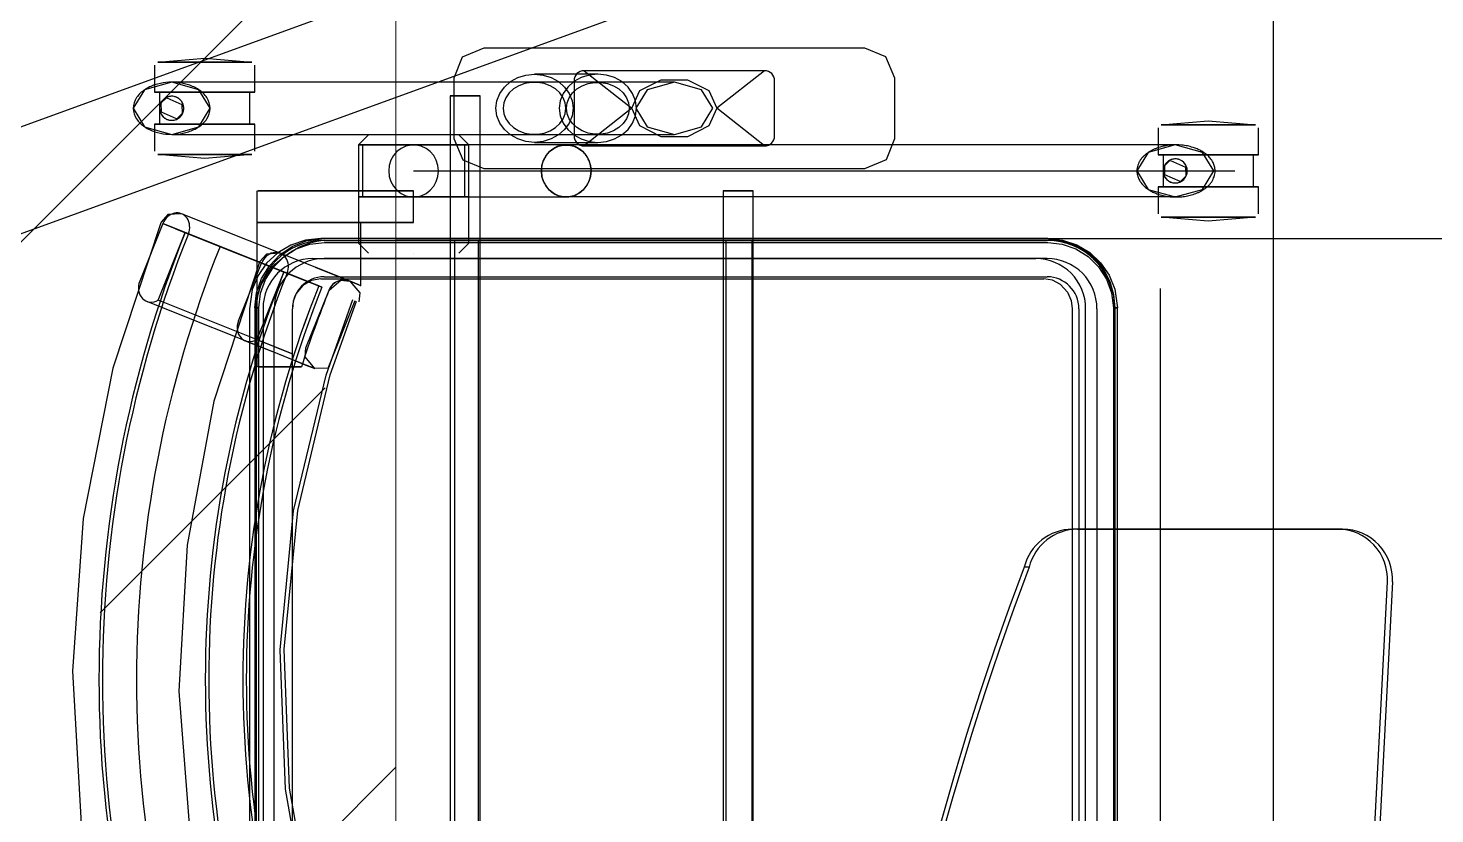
# Model space of a CAD drawing. Header units: millimetres. Extents: x -92759 to 184353, y -15225 to 86714.
# Drawn here: x 78536 to 79238, y 62238 to 62630 of the extents above; entities that cross this region are included whole.
import ezdxf

# ---------------------------------------------------------------- set-up
doc = ezdxf.new("R2010")
doc.units = ezdxf.units.MM
doc.linetypes.add('IDA - Grid Line', pattern=[2100, 1200, -300, 300, -300])
for name, color, linetype in [('0-1', 9, 'Continuous'), ('A-_DOOR----_E', 8, 'Continuous'), ('A-_FURT----_E', 9, 'Continuous'), ('A-PATT-CONC', 8, 'Continuous'), ('M-_SANIFIXR_E', 9, 'Continuous')]:
    doc.layers.add(name, color=color, linetype=linetype)
doc.layers.add('HFI 9MM FPB', color=94, linetype='Continuous', lineweight=5)
doc.layers.add('S-_ANOTGRID_E-1', color=9, linetype='IDA - Grid Line', true_color=0x808080)

# ---------------------------------------------------------------- blocks, each defined once
blk = doc.blocks.new('IDA - F - Multi - Fold - FL - IDA - F - Multi - Fold - 9300L x 3000H-9529820-BLK8_RHH_2ND STOREY PLAN')
at = {"layer": 'A-_DOOR----_E'}
for p, q in [((3566.78, 50), (3122.15, 1271.6)), ((3075.17, 1254.5), (3519.79, 32.9))]:
    blk.add_line(p, q, dxfattribs=at)
blk = doc.blocks.new('SIGMUND-LR R_ 2020 - SIGMUND-LR R_ 2020-8582791-2ND STOREY Copy 1')
for p, q in [((542.49, -44.99), (513.71, -33.47)), ((503.74, -36.86), (477.1, -103.39)), ((592, -40.89), (578.54, -40.89)), ((592, -90.89), (592, -40.89)), ((592, -40.89), (592, -90.89)), ((621.46, -40.89), (608, -40.89)), ((608, -90.89), (608, -40.89)), ((608, -40.89), (608, -90.89)), ((477.71, -109.17), (504.34, -42.63)), ((504.34, -42.63), (538.03, -56.12)), ((536.54, -59.85), (542.49, -44.99)), ((537.4, -57.71), (542.49, -44.99)), ((537.4, -57.71), (542.49, -44.99)), ((537.4, -57.71), (542.49, -44.99)), ((542.49, -44.99), (537.4, -57.71)), ((575, -65.89), (577, -42.43)), ((577, -89.35), (577, -42.43)), ((577, -42.43), (577, -89.35)), ((600, -43.39), (592, -43.39)), ((592, -88.39), (592, -43.39)), ((592, -43.39), (592, -88.39)), ((608, -43.39), (600, -43.39)), ((608, -88.39), (608, -43.39)), ((608, -43.39), (608, -88.39)), ((623, -42.43), (625, -65.89)), ((623, -42.43), (623, -89.35)), ((623, -89.35), (623, -42.43)), ((539.94, -51.35), (513.31, -117.89)), ((520.74, -120.86), (547.37, -54.33)), ((587, -49.39), (587, -300)), ((613, -300), (613, -49.39)), ((537.4, -57.71), (510.74, -124.31)), ((537.4, -57.71), (510.76, -124.24)), ((511.38, -122.7), (538.03, -56.12)), ((511.4, -122.65), (538.03, -56.12)), ((538.03, -56.12), (531.07, -73.51)), ((531.07, -73.51), (536.54, -59.85)), ((538.03, -56.12), (537.4, -57.71)), ((538.03, -56.12), (537.4, -57.71)), ((537.4, -57.71), (538.03, -56.12)), ((577, -89.35), (575, -65.89)), ((625, -65.89), (623, -89.35)), ((494.01, -82.68), (522.79, -94.2)), ((500.43, -90.78), (129.57, -90.78)), ((500, -88.2), (130, -88.2)), ((484.04, -86.06), (477.1, -103.39)), ((578.54, -90.89), (592, -90.89)), ((592, -88.39), (608, -88.39)), ((608, -90.89), (621.46, -90.89)), ((500.42, -91.56), (129.58, -91.56)), ((129.59, -92.83), (500.41, -92.83)), ((500, -91.56), (130, -91.56)), ((500, -94.93), (130, -94.93)), ((543, -91.81), (471.05, -91.81)), ((471.05, -96.57), (471.05, -92.37)), ((471.05, -92.37), (471.05, -99.81)), ((471.05, -104.27), (471.05, -96.57)), ((484.64, -91.84), (477.71, -109.17)), ((518.34, -105.32), (484.64, -91.84)), ((522.79, -94.2), (516.84, -109.05)), ((517.7, -106.91), (522.79, -94.2)), ((522.79, -94.2), (517.7, -106.91)), ((522.79, -94.2), (517.7, -106.91)), ((517.7, -106.91), (522.79, -94.2)), ((558.75, -91.81), (543, -91.81)), ((543, -99.81), (543, -92.37)), ((543, -92.37), (543, -96.57)), ((543, -96.57), (543, -92.37)), ((543, -92.37), (543, -99.81)), ((543, -96.57), (543, -104.27)), ((543, -104.27), (543, -96.57)), ((558.75, -99.81), (558.75, -92.37)), ((558.75, -92.37), (558.75, -96.57)), ((558.75, -96.57), (558.75, -104.27)), ((130, -100.56), (500, -100.56)), ((471.05, -99.81), (471.05, -114.07)), ((471.05, -114.07), (471.05, -104.27)), ((520.25, -100.56), (513.31, -117.89)), ((520.74, -120.86), (527.67, -103.53)), ((543, -129.66), (543, -99.81)), ((543, -99.81), (543, -119.9)), ((543, -104.27), (543, -134.49)), ((543, -134.49), (543, -104.27)), ((558.75, -119.9), (558.75, -99.81)), ((558.75, -104.27), (558.75, -134.49)), ((130, -109.56), (500, -109.56)), ((130, -109.57), (500, -109.57)), ((477.71, -109.17), (477.71, -109.17)), ((510.74, -124.31), (517.7, -106.91)), ((510.76, -124.24), (517.7, -106.91)), ((511.37, -122.72), (518.34, -105.32)), ((516.84, -109.05), (511.37, -122.72)), ((518.34, -105.32), (511.38, -122.7)), ((511.4, -122.65), (518.34, -105.32)), ((517.7, -106.91), (518.34, -105.32)), ((517.7, -106.91), (518.34, -105.32)), ((518.34, -105.32), (517.7, -106.91)), ((471.05, -114.07), (471.05, -114.07)), ((480.55, -116.31), (509.33, -127.83)), ((513.31, -117.89), (513.31, -117.89)), ((470.43, -127.34), (470.15, -120.76)), ((510.74, -124.31), (510.74, -124.31)), ((510.76, -124.24), (510.76, -124.24)), ((511.38, -122.7), (511.38, -122.7)), ((511.4, -122.65), (511.4, -122.65)), ((515, -123.7), (515, -484.22)), ((515.93, -125.37), (515.93, -485.89)), ((525, -119.74), (525, -480.26)), ((525, -485.89), (525, -125.37)), ((533.07, -125.62), (533.07, -486.14)), ((534.07, -485.89), (534.07, -125.37)), ((534.07, -125.37), (534.07, -485.89)), ((535, -484.22), (535, -123.7)), ((535.07, -486.14), (535.07, -125.62)), ((543, -119.9), (543, -128.03)), ((558.75, -128.03), (558.75, -119.9)), ((470.43, -127.34), (504.12, -140.83)), ((509.65, -127.97), (509.65, -127.97)), ((534.07, -189.6), (534.07, -127.66)), ((543, -128.03), (543, -133.08)), ((543, -137.18), (543, -129.66)), ((543, -133.08), (543, -142.5)), ((558.75, -133.08), (558.75, -128.03)), ((558.75, -142.5), (558.75, -133.08)), ((513.71, -138.4), (511.54, -143.49)), ((543, -134.49), (543, -142.62)), ((543, -142.62), (543, -134.49)), ((543, -143.49), (543, -137.18)), ((558.75, -134.49), (558.75, -142.62)), ((511.49, -143.61), (543, -143.61)), ((543, -143.49), (511.54, -143.49)), ((532.75, -142.5), (527.75, -147.5)), ((555.75, -142.5), (532.75, -142.5)), ((543, -142.5), (543, -170)), ((558.75, -142.5), (543, -142.5)), ((543, -142.62), (543, -143.49)), ((543, -155), (543, -142.62)), ((581.75, -142.5), (555.75, -142.5)), ((555.75, -197.5), (555.75, -142.5)), ((555.75, -142.5), (555.75, -197.5)), ((581.75, -144.5), (555.75, -144.5)), ((555.75, -195.5), (555.75, -144.5)), ((555.75, -144.5), (555.75, -195.5)), ((558.75, -170), (558.75, -142.5)), ((558.75, -142.62), (558.75, -155)), ((586.75, -147.5), (581.75, -142.5)), ((581.75, -197.5), (581.75, -142.5)), ((581.75, -142.5), (581.75, -197.5)), ((581.75, -195.5), (581.75, -144.5)), ((581.75, -144.5), (581.75, -195.5)), ((543, -170), (543, -155)), ((558.75, -155), (558.75, -170)), ((527.75, -170), (527.75, -170)), ((527.75, -170), (527.75, -170)), ((532.75, -170), (532.75, -170)), ((532.75, -170), (532.75, -170)), ((543, -170), (558.75, -170)), ((555.75, -170), (555.75, -170)), ((555.75, -170), (555.75, -170)), ((555.75, -170), (555.75, -246.08)), ((568.75, -170), (568.75, -246.08)), ((581.75, -170), (581.75, -170)), ((581.75, -170), (581.75, -170)), ((581.75, -246.08), (581.75, -170)), ((586.75, -170), (586.75, -170)), ((586.75, -170), (586.75, -170)), ((606.25, -188.22), (23.75, -188.22)), ((534.07, -188.22), (95.93, -188.22)), ((606.25, -203.22), (606.25, -188.22)), ((606.25, -188.22), (606.25, -203.22)), ((95.93, -190.48), (534.07, -190.48)), ((527.75, -192.5), (532.75, -197.5)), ((534.07, -190.21), (534.07, -189.6)), ((534.07, -202.29), (534.07, -190.21)), ((555.75, -195.5), (581.75, -195.5)), ((581.75, -197.5), (586.75, -192.5)), ((615, -190), (585, -190)), ((23.75, -203.22), (606.25, -203.22)), ((534.07, -202.17), (95.93, -202.17)), ((95.93, -203.22), (534.07, -203.22)), ((532.75, -197.5), (555.75, -197.5)), ((534.07, -203.29), (534.07, -202.29)), ((534.07, -324.95), (534.07, -203.29)), ((555.75, -197.5), (581.75, -197.5)), ((570, -205), (570, -395)), ((630, -395), (630, -205)), ((583, -230.28), (583, -261.88)), ((587, -230.28), (587, -261.88)), ((613, -261.88), (613, -230.28)), ((617, -261.88), (617, -230.28)), ((568.75, -246.08), (568.75, -579.49)), ((613.75, -250), (586.25, -250)), ((600, -278.8), (581.25, -255)), ((581.25, -255), (581.25, -345)), ((618.75, -255), (600, -278.8)), ((618.75, -345), (618.75, -255)), ((581.25, -345), (600, -321.2)), ((618.75, -345), (600, -321.2)), ((558.75, -324.28), (71.25, -324.28)), ((534.07, -324.28), (95.93, -324.28)), ((95.93, -325.83), (534.07, -325.83)), ((534.07, -325.64), (534.07, -324.95)), ((534.07, -338.78), (534.07, -325.64)), ((558.75, -339.28), (558.75, -324.28)), ((558.75, -324.28), (558.75, -339.28)), ((71.25, -339.28), (558.75, -339.28)), ((534.07, -338.71), (95.93, -338.71)), ((95.93, -339.28), (534.07, -339.28)), ((534.07, -339.84), (534.07, -338.78)), ((534.07, -488.18), (534.07, -339.84)), ((586.25, -350), (613.75, -350)), ((585, -410), (615, -410)), ((371.03, -476.89), (371.03, -474.45)), ((525, -485.89), (525, -480.26)), ((534.07, -488.18), (534.07, -485.89)), ((500, -498.35), (130, -498.35)), ((500, -501.71), (130, -501.71)), ((390, -630.78), (390, -498.53)), ((390, -500.97), (390, -633.21)), ((130, -505.07), (500, -505.07)), ((500, -510.71), (130, -510.71)), ((500.41, -518.93), (129.59, -518.93)), ((129.57, -520.97), (500.43, -520.97)), ((129.58, -519.7), (500.42, -519.7)), ((130, -519.71), (500, -519.71)), ((130, -519.72), (500, -519.72)), ((543.75, -566.23), (545.75, -542.77)), ((545.75, -589.69), (545.75, -542.77)), ((545.75, -542.77), (545.75, -589.69)), ((560.75, -541.23), (547.29, -541.23)), ((560.75, -591.23), (560.75, -541.23)), ((560.75, -541.23), (560.75, -591.23)), ((568.75, -543.73), (560.75, -543.73)), ((560.75, -588.73), (560.75, -543.73)), ((560.75, -543.73), (560.75, -588.73)), ((576.75, -543.73), (568.75, -543.73)), ((590.21, -541.23), (576.75, -541.23)), ((576.75, -591.23), (576.75, -541.23)), ((576.75, -541.23), (576.75, -591.23)), ((576.75, -588.73), (576.75, -543.73)), ((576.75, -543.73), (576.75, -588.73)), ((591.75, -542.77), (593.75, -566.23)), ((591.75, -542.77), (591.75, -589.69)), ((591.75, -589.69), (591.75, -542.77)), ((545.75, -589.69), (543.75, -566.23)), ((593.75, -566.23), (591.75, -589.69)), ((560.75, -588.73), (576.75, -588.73)), ((547.29, -591.23), (560.75, -591.23)), ((576.75, -591.23), (590.21, -591.23)), ((390, -633.21), (390, -630.78)), ((25, -637.94), (363.69, -655.56)), ((363.69, -657.99), (25, -640.38))]:
    blk.add_line(p, q)
at = {"flags": 128}
for points in [[(542.92, -43.93), (470.38, -20.01), (395.43, -5.3), (319.23, -0.01), (242.97, -4.24), (167.83, -17.92), (94.97, -40.83), (87.08, -43.93)], [(600, -30.19), (590.81, -35.82), (587, -49.39), (590.81, -62.97), (600, -68.59)], [(600, -68.59), (609.19, -62.97), (613, -49.39), (609.19, -35.82), (600, -30.19)], [(547.37, -54.33), (546.94, -47.48), (543.23, -44.06), (542.92, -43.93)], [(577, -89.35), (577, -84.75), (577, -72.75), (577, -58.05), (577, -46.44), (577, -42.43)], [(577, -42.43), (577, -47.04), (577, -59.04), (577, -73.73), (577, -85.35), (577, -89.35)], [(594.76, -51.81), (598.1, -44.28), (602.65, -44.14), (605.11, -46.62), (605.24, -46.97)], [(605.24, -46.97), (601.9, -54.51), (597.35, -54.65), (594.89, -52.17), (594.76, -51.81)], [(623, -42.43), (623, -47.04), (623, -59.04), (623, -73.73), (623, -85.35), (623, -89.35)], [(623, -89.35), (623, -84.75), (623, -72.75), (623, -58.05), (623, -46.44), (623, -42.43)], [(523.22, -93.13), (453.82, -70.47), (382.07, -57.03), (309.18, -53.03), (236.39, -58.54), (164.94, -73.47), (106.78, -93.13)], [(535, -123.7), (534.19, -116.12), (531.8, -108.87), (527.94, -102.31), (522.78, -96.74), (516.58, -92.43), (509.64, -89.57), (500, -88.2)], [(500.43, -90.78), (507.93, -91.68), (515.05, -94.15), (521.48, -98.08), (526.91, -103.27), (531.09, -109.5), (533.84, -116.46), (535.07, -125.62)], [(500.41, -92.83), (507.69, -93.72), (514.59, -96.19), (520.77, -100.1), (525.93, -105.26), (529.81, -111.42), (532.23, -118.26), (533.07, -125.62)], [(500.42, -91.56), (506.27, -92.23), (511.94, -94.04), (517.25, -96.94), (522.04, -100.85), (526.18, -105.65)], [(527.67, -103.53), (527.25, -96.69), (523.54, -93.27), (523.22, -93.13)], [(125.43, -139.72), (191.71, -118.31), (260.28, -106.13), (329.88, -103.4), (399.2, -110.18), (466.94, -126.34), (504.57, -139.72)], [(470.15, -120.76), (471.91, -116.37), (477.06, -103.51), (477.1, -103.39)], [(477.1, -103.39), (471.93, -116.31), (470.15, -120.76), (470.15, -120.76)], [(126.18, -141.58), (192.32, -120.22), (260.77, -108.09), (330.23, -105.41), (399.4, -112.25), (467, -128.46), (503.82, -141.58)], [(515, -123.7), (514.17, -119.07), (511.6, -114.77), (507.6, -111.53), (503.77, -110.03), (500, -109.57)], [(470.15, -120.76), (476.06, -115.88), (480.55, -116.31)], [(513.78, -138.23), (515.54, -133.84), (520.69, -120.97), (520.74, -120.86)], [(520.74, -120.86), (515.56, -133.78), (513.78, -138.23), (513.78, -138.23)], [(509.33, -127.83), (514.21, -133.75), (513.78, -138.23)], [(513.78, -138.23), (507.86, -143.11), (503.38, -142.68)], [(511.91, -142.62), (512.75, -140.65), (513.71, -138.4)], [(514.12, -137.18), (513.94, -137.8), (513.71, -138.4)], [(511.54, -143.49), (511.49, -143.61), (511.51, -143.57), (511.59, -143.39), (511.72, -143.06), (511.91, -142.62)], [(568.75, -157.63), (566.05, -157.9), (563.46, -158.7), (561.11, -159.99), (559.09, -161.72), (557.49, -163.81), (556.39, -166.18), (555.82, -168.71), (555.82, -171.29), (556.39, -173.82), (557.49, -176.19), (559.09, -178.28), (561.11, -180.01), (563.46, -181.3), (566.05, -182.1), (568.75, -182.37)], [(568.75, -182.37), (571.45, -182.1), (574.04, -181.3), (576.39, -180.01), (578.41, -178.28), (580.01, -176.19), (581.11, -173.82), (581.68, -171.29), (581.68, -168.71), (581.11, -166.18), (580.01, -163.81), (578.41, -161.72), (576.39, -159.99), (574.04, -158.7), (571.45, -157.9), (568.75, -157.63)], [(585, -190), (574.27, -194.52), (570, -205)], [(630, -205), (625.48, -194.27), (615, -190)], [(600, -249.51), (596.22, -249.03), (592.62, -247.6), (589.4, -245.31), (586.71, -242.27), (584.68, -238.62), (583.43, -234.56), (583, -230.28), (583.43, -226), (584.68, -221.94), (586.71, -218.29), (589.4, -215.25), (592.62, -212.96), (596.22, -211.54), (600, -211.05)], [(600, -214.68), (597.3, -215.02), (594.71, -216.03), (592.36, -217.66), (590.34, -219.84), (588.74, -222.48), (587.64, -225.46), (587.07, -228.65), (587.07, -231.91), (587.64, -235.1), (588.74, -238.08), (590.34, -240.72), (592.36, -242.9), (594.71, -244.53), (597.3, -245.54), (600, -245.88)], [(600, -211.05), (603.78, -211.54), (607.38, -212.96), (610.6, -215.25), (613.29, -218.29), (615.32, -221.94), (616.57, -226), (617, -230.28), (616.57, -234.56), (615.32, -238.62), (613.29, -242.27), (610.6, -245.31), (607.38, -247.6), (603.78, -249.03), (600, -249.51)], [(600, -245.88), (602.7, -245.54), (605.29, -244.53), (607.64, -242.9), (609.66, -240.72), (611.26, -238.08), (612.36, -235.1), (612.93, -231.91), (612.93, -228.65), (612.36, -225.46), (611.26, -222.48), (609.66, -219.84), (607.64, -217.66), (605.29, -216.03), (602.7, -215.02), (600, -214.68)], [(568.75, -258.45), (566.05, -258.18), (563.46, -257.38), (561.11, -256.09), (559.09, -254.36), (557.49, -252.27), (556.39, -249.9), (555.82, -247.37), (555.82, -244.79), (556.39, -242.26), (557.49, -239.89), (559.09, -237.8), (561.11, -236.07), (563.46, -234.77), (566.05, -233.98), (568.75, -233.7)], [(568.75, -233.7), (571.45, -233.98), (574.04, -234.77), (576.39, -236.07), (578.41, -237.8), (580.01, -239.89), (581.11, -242.26), (581.68, -244.79), (581.68, -247.37), (581.11, -249.9), (580.01, -252.27), (578.41, -254.36), (576.39, -256.09), (574.04, -257.38), (571.45, -258.18), (568.75, -258.45)], [(600, -242.65), (596.22, -243.13), (592.62, -244.55), (589.4, -246.85), (586.71, -249.89), (584.68, -253.54), (583.43, -257.6), (583, -261.88), (583.43, -266.16), (584.68, -270.22), (586.71, -273.87), (589.4, -276.91), (592.62, -279.2), (596.22, -280.62), (600, -281.1)], [(600, -281.1), (603.78, -280.62), (607.38, -279.2), (610.6, -276.91), (613.29, -273.87), (615.32, -270.22), (616.57, -266.16), (617, -261.88), (616.57, -257.6), (615.32, -253.54), (613.29, -249.89), (610.6, -246.85), (607.38, -244.55), (603.78, -243.13), (600, -242.65)], [(555.75, -550.14), (555.75, -401.25), (555.75, -246.08)], [(581.75, -550.14), (581.75, -401.25), (581.75, -246.08)], [(600, -277.48), (597.3, -277.14), (594.71, -276.13), (592.36, -274.5), (590.34, -272.32), (588.74, -269.68), (587.64, -266.7), (587.07, -263.51), (587.07, -260.25), (587.64, -257.06), (588.74, -254.08), (590.34, -251.44), (592.36, -249.26), (594.71, -247.63), (597.3, -246.62), (600, -246.28)], [(600, -246.28), (602.7, -246.62), (605.29, -247.63), (607.64, -249.26), (609.66, -251.44), (611.26, -254.08), (612.36, -257.06), (612.93, -260.25), (612.93, -263.51), (612.36, -266.7), (611.26, -269.68), (609.66, -272.32), (607.64, -274.5), (605.29, -276.13), (602.7, -277.14), (600, -277.48)], [(600, -321.2), (591.18, -317.15), (585.73, -306.55), (585.73, -293.45), (591.18, -282.85), (600, -278.8)], [(600, -278.8), (608.82, -282.85), (614.27, -293.45), (614.27, -306.55), (608.82, -317.15), (600, -321.2)], [(600, -280.8), (590.81, -286.42), (587, -300), (590.81, -313.58), (600, -319.2)], [(600, -319.2), (609.19, -313.58), (613, -300), (609.19, -286.42), (600, -280.8)], [(570, -395), (574.52, -405.73), (585, -410)], [(615, -410), (625.73, -405.48), (630, -395)], [(500, -519.72), (507.42, -518.92), (514.5, -516.54), (520.91, -512.69), (526.38, -507.56), (530.65, -501.37), (533.54, -494.38), (535, -484.22)], [(533.07, -486.14), (532.26, -493.34), (529.88, -500.19), (526.03, -506.36), (520.91, -511.55), (514.75, -515.49), (507.87, -517.99), (500.41, -518.93)], [(535.07, -486.14), (534.26, -493.57), (531.88, -500.66), (528.03, -507.08), (522.88, -512.54), (516.67, -516.79), (509.69, -519.62), (500.43, -520.97)], [(512.13, -492.52), (514.26, -488.59), (515, -484.22)], [(512.13, -492.52), (508.26, -496), (504.11, -497.81), (500, -498.35)], [(531.81, -500.09), (528.77, -505.51), (524.6, -510.28), (519.47, -514.22), (513.57, -517.18), (507.14, -519.03), (500.42, -519.7)], [(568.75, -530.53), (559.56, -536.16), (555.75, -549.73), (559.56, -563.31), (568.75, -568.93)], [(568.75, -568.93), (577.94, -563.31), (581.75, -549.73), (577.94, -536.16), (568.75, -530.53)], [(545.75, -589.69), (545.75, -585.09), (545.75, -573.09), (545.75, -558.39), (545.75, -546.78), (545.75, -542.77)], [(545.75, -542.77), (545.75, -547.37), (545.75, -559.38), (545.75, -574.07), (545.75, -585.69), (545.75, -589.69)], [(563.51, -552.15), (566.85, -544.62), (571.4, -544.48), (573.86, -546.96), (573.99, -547.31)], [(591.75, -542.77), (591.75, -547.37), (591.75, -559.38), (591.75, -574.07), (591.75, -585.69), (591.75, -589.69)], [(591.75, -589.69), (591.75, -585.09), (591.75, -573.09), (591.75, -558.39), (591.75, -546.78), (591.75, -542.77)], [(573.99, -547.31), (570.65, -554.85), (566.1, -554.99), (563.64, -552.51), (563.51, -552.15)]]:
    blk.add_lwpolyline(points, dxfattribs=at)
for centre, radius, start, end in [((315, -613.25), 600.12, 68.18258, 111.81742), ((315, -613.25), 600.12, 68.18258, 111.81742), ((315, -613.25), 598.41, 68.18258, 111.81742), ((315, -613.25), 598.41, 68.18258, 111.81742), ((315, -613.25), 581.38, 68.18258, 111.81742), ((600, -49.39), 6, 0, 180), ((600, -49.39), 6, 0, 180), ((600, -49.39), 6, 180, 0), ((600, -49.39), 6, 180, 0), ((315, -613.25), 547.12, 68.18258, 111.81742), ((315, -613.25), 547.12, 68.18258, 111.81742), ((315, -613.25), 545.41, 68.18258, 111.81742), ((315, -613.25), 545.41, 68.18258, 111.81742), ((315, -613.25), 528.4, 68.18258, 111.81742), ((315, -613.25), 528.4, 68.18258, 111.81742), ((315, -613.25), 528.38, 68.18258, 111.81742), ((315, -613.25), 526.67, 68.18258, 111.81742), ((315, -613.25), 526.67, 68.18258, 111.81742), ((285.65, -689.47), 604.53, 68.2506, 72.14064), ((285.65, -689.47), 604.53, 68.2506, 72.14064), ((506.35, -135.26), 8, 5.5283, 65.63131), ((506.35, -135.26), 8, 44.35989, 65.63131), ((586.25, -255), 5, 90, 180), ((613.75, -255), 5, 360, 90), ((586.25, -345), 5, 180, 270), ((613.75, -345), 5, 270, 0), ((568.75, -549.73), 6, 0, 180), ((568.75, -549.73), 6, 0, 180), ((568.75, -549.73), 6, 180, 0), ((568.75, -549.73), 6, 180, 0)]:
    blk.add_arc(centre, radius, start, end)
for centre, major_axis, ratio, start_param, end_param in [((511.16, -39.83), (-7.43, 2.97), 0.856064, 4.712389, 7.131247), ((539.94, -51.35), (-7.43, 2.97), 0.856064, 1.570796, 4.712389), ((539.94, -51.35), (-7.43, 2.97), 0.856064, 1.570796, 4.712389), ((491.47, -89.04), (-7.43, 2.97), 0.856064, 4.712389, 7.131247), ((500, -125.37), (34.07, 0), 0.992546, 1.558438, 1.570796), ((500, -119.74), (25, 0), 0.992546, 0, 1.570796), ((500, -125.37), (34.07, 0), 0.992546, 0, 1.558438), ((500, -125.37), (34.07, 0), 0.992546, 0, 1.558438), ((520.25, -100.56), (-7.43, 2.97), 0.856064, 1.570796, 4.712389), ((520.25, -100.56), (-7.43, 2.97), 0.856064, 1.570796, 4.712389), ((500, -125.37), (25, 0), 0.992546, 0, 1.570796), ((500, -125.37), (15.93, 0), 0.992546, 0, 1.570796), ((500, -127.66), (34.07, 0), 0.992546, 0, 0.47217), ((-148.78, -1828.79), (1460.17, 0), 0.992546, 1.206818, 1.447338), ((-148.78, -1831.23), (1460.17, 0), 0.992546, 1.206818, 1.447338), ((365, -498.53), (25, 0), 0.992546, 0, 1.327078), ((365, -500.97), (25, 0), 0.992546, 0, 1.327078), ((500, -480.26), (-25, 0), 0.992546, 1.570796, 3.141593), ((500, -485.89), (15.93, 0), 0.992546, 4.712389, 6.283185), ((500, -485.89), (-25, 0), 0.992546, 1.570796, 3.141593), ((500, -485.89), (34.07, 0), 0.992546, 4.724747, 6.283185), ((500, -485.89), (34.07, 0), 0.992546, 4.724747, 6.283185), ((500, -488.18), (34.07, 0), 0.992546, 6.06784, 6.283185), ((500, -485.89), (-34.07, 0), 0.992546, 1.570796, 1.583154), ((365, -630.78), (25, 0), 0.992546, 4.660029, 6.283185), ((365, -633.21), (-25, 0), 0.992546, 1.518436, 3.141593)]:
    blk.add_ellipse(centre, major_axis=major_axis, ratio=ratio, start_param=start_param, end_param=end_param)
for points in [[(600, -30.19), (598.06, -30.19), (594.43, -31.48), (590.48, -35.78), (588.1, -40.93), (586.95, -46.53), (586.95, -52.25), (588.09, -57.83), (590.48, -63.03), (594.44, -67.31), (598.07, -68.59), (600, -68.59)], [(600, -68.59), (601.93, -68.59), (605.56, -67.31), (609.52, -63.03), (611.91, -57.83), (613.05, -52.25), (613.05, -46.53), (611.9, -40.93), (609.52, -35.78), (605.57, -31.48), (601.94, -30.19), (600, -30.19)], [(600, -43.39), (599.61, -43.39), (598.82, -43.47), (597.67, -43.82), (596.58, -44.41), (595.59, -45.25), (594.77, -46.35), (594.17, -47.71), (594, -48.82), (594, -49.39)], [(500.42, -92.05), (500.42, -91.99), (500.42, -91.86), (500.43, -91.67), (500.43, -91.49), (500.43, -91.31), (500.43, -91.15), (500.43, -91.02), (500.43, -90.91), (500.43, -90.83), (500.43, -90.79), (500.43, -90.78), (500.43, -90.8), (500.43, -90.86), (500.43, -90.95), (500.43, -91.07), (500.43, -91.21), (500.42, -91.38), (500.42, -91.5), (500.42, -91.56)], [(500.42, -91.56), (500.42, -91.62), (500.42, -91.75), (500.42, -91.94), (500.41, -92.12), (500.41, -92.29), (500.41, -92.45), (500.41, -92.59), (500.41, -92.7), (500.41, -92.77), (500.41, -92.82), (500.41, -92.83), (500.41, -92.81), (500.41, -92.75), (500.41, -92.66), (500.41, -92.54), (500.42, -92.39), (500.42, -92.23), (500.42, -92.11), (500.42, -92.05)], [(513.71, -138.4), (513.97, -137.79), (514.34, -136.53), (514.38, -135.18), (514.32, -134.49)], [(533.28, -495.41), (533.15, -496), (532.86, -497.16), (532.34, -498.76), (531.99, -499.68), (531.81, -500.09)], [(568.75, -543.73), (568.36, -543.73), (567.57, -543.81), (566.42, -544.16), (565.33, -544.75), (564.34, -545.59), (563.52, -546.69), (562.92, -548.05), (562.75, -549.15), (562.75, -549.73)]]:
    blk.add_open_spline(points, degree=3)
for points, knots in [([(606, -49.39), (606, -48.82), (605.83, -47.71), (605.23, -46.35), (604.41, -45.25), (602.76, -43.85), (601.17, -43.39), (600, -43.39)], [0, 0, 0, 0, 0.142857, 0.285714, 0.428571, 0.571429, 1, 1, 1, 1]), ([(594, -49.39), (594, -49.93), (594.11, -50.8), (594.51, -51.84), (594.82, -52.43), (595.19, -53), (595.77, -53.69), (596.92, -54.64), (598.77, -55.43), (600.82, -55.43), (602.34, -54.96), (603.54, -54.31), (604.33, -53.59), (604.83, -52.96), (605.12, -52.54), (605.43, -51.99), (605.7, -51.32), (605.94, -50.44), (606, -49.8), (606, -49.39)], [0, 0, 0, 0, 0.111111, 0.166667, 0.194444, 0.222222, 0.277778, 0.333333, 0.444444, 0.555556, 0.611111, 0.666667, 0.75, 0.770833, 0.791667, 0.833333, 0.875, 0.916667, 1, 1, 1, 1]), ([(526.18, -105.65), (526.51, -106.08), (527.01, -106.81), (527.64, -107.73), (528, -108.27), (528.27, -108.69), (528.54, -109.12), (528.9, -109.7), (529.52, -110.74), (530.02, -111.67), (530.34, -112.28)], [0, 0, 0, 0, 0.25, 0.375, 0.4375, 0.5, 0.5625, 0.625, 0.75, 1, 1, 1, 1]), ([(512.07, -129.66), (512.48, -130.08), (513.01, -130.76), (513.56, -131.76), (513.89, -132.52), (514.08, -133.15), (514.19, -133.66), (514.26, -134.02), (514.31, -134.37), (514.34, -134.71), (514.35, -135.04), (514.35, -135.3), (514.35, -135.5), (514.34, -135.7), (514.33, -135.93), (514.3, -136.19), (514.27, -136.43), (514.24, -136.65), (514.19, -136.91), (514.15, -137.08), (514.12, -137.18)], [-1, -1, -1, -1, -0.833333, -0.75, -0.666667, -0.583333, -0.541667, -0.5, -0.458333, -0.416667, -0.375, -0.333333, -0.3125, -0.291667, -0.25, -0.208333, -0.166667, -0.125, -0.083333, 0, 0, 0, 0]), ([(568.75, -233.7), (567.84, -233.7), (566.03, -233.89), (563.42, -234.69), (561.05, -236), (559.02, -237.74), (557.41, -239.85), (556.3, -242.23), (555.73, -244.78), (555.73, -247.38), (556.48, -250.78), (558.8, -254.6), (563.31, -257.72), (566.93, -258.45), (568.75, -258.45)], [-1, -1, -1, -1, -0.933333, -0.866667, -0.8, -0.733333, -0.666667, -0.6, -0.533333, -0.466667, -0.4, -0.266667, -0.133333, 0, 0, 0, 0]), ([(568.75, -258.45), (570.57, -258.45), (573.29, -257.9), (576.45, -256.16), (578.48, -254.42), (580.09, -252.31), (581.2, -249.93), (581.77, -247.38), (581.77, -244.78), (581.2, -242.23), (580.09, -239.85), (577.95, -237.03), (574.19, -234.44), (570.57, -233.7), (568.75, -233.7)], [-1, -1, -1, -1, -0.866667, -0.8, -0.733333, -0.666667, -0.6, -0.533333, -0.466667, -0.4, -0.333333, -0.266667, -0.133333, 0, 0, 0, 0]), ([(500.42, -520.19), (500.42, -520.13), (500.42, -520.01), (500.42, -519.82), (500.41, -519.63), (500.41, -519.46), (500.41, -519.3), (500.41, -519.17), (500.41, -519.06), (500.41, -518.98), (500.41, -518.93), (500.41, -518.92), (500.41, -518.95), (500.41, -519.03), (500.41, -519.19), (500.42, -519.44), (500.42, -519.62), (500.42, -519.71)], [0, 0, 0, 0, 0.058824, 0.117647, 0.176471, 0.235294, 0.294118, 0.352941, 0.411765, 0.470588, 0.529412, 0.588235, 0.647059, 0.705882, 0.823529, 0.911765, 1, 1, 1, 1]), ([(500.42, -519.71), (500.42, -519.77), (500.42, -519.89), (500.43, -520.08), (500.43, -520.27), (500.43, -520.44), (500.43, -520.6), (500.43, -520.74), (500.43, -520.84), (500.43, -520.92), (500.43, -520.97), (500.43, -520.98), (500.43, -520.95), (500.43, -520.88), (500.43, -520.72), (500.42, -520.46), (500.42, -520.29), (500.42, -520.19)], [0, 0, 0, 0, 0.058824, 0.117647, 0.176471, 0.235294, 0.294118, 0.352941, 0.411765, 0.470588, 0.529412, 0.588235, 0.647059, 0.705882, 0.823529, 0.911765, 1, 1, 1, 1]), ([(568.75, -530.53), (567.99, -530.6), (566.53, -530.85), (564.88, -531.45), (563.82, -532.01), (563.23, -532.37), (562.38, -532.98), (561.2, -534.11), (560.17, -535.41), (559.6, -536.22), (559.41, -536.51), (559.12, -536.95), (558.53, -537.95), (557.76, -539.59), (557.1, -541.39), (556.63, -542.98), (556.2, -544.86), (555.71, -548.18), (555.7, -552.04), (556.19, -555.36), (556.61, -557.24), (557.02, -558.6), (557.5, -559.96), (558.05, -561.3), (558.69, -562.6), (559.24, -563.51), (559.65, -564.09), (559.92, -564.48), (560.43, -565.16), (561.21, -566.11), (562.07, -566.96), (562.8, -567.56), (563.38, -567.95), (563.97, -568.3), (564.79, -568.72), (566.3, -569.31), (567.74, -569.6), (568.75, -569.69)], [-1, -1, -1, -1, -0.958333, -0.916667, -0.895833, -0.885417, -0.875, -0.833333, -0.791667, -0.78125, -0.776042, -0.770833, -0.75, -0.708333, -0.666667, -0.638889, -0.611111, -0.555556, -0.444444, -0.388889, -0.361111, -0.333333, -0.305556, -0.277778, -0.25, -0.222222, -0.215278, -0.208333, -0.194444, -0.166667, -0.138889, -0.125, -0.111111, -0.097222, -0.083333, -0.055556, 0, 0, 0, 0]), ([(568.75, -569.69), (569.51, -569.62), (570.97, -569.37), (572.62, -568.78), (573.68, -568.22), (574.27, -567.86), (575.12, -567.25), (576.31, -566.13), (577.34, -564.82), (577.9, -564.02), (578.1, -563.73), (578.4, -563.28), (578.99, -562.28), (579.75, -560.64), (580.42, -558.83), (580.89, -557.24), (581.31, -555.36), (581.8, -552.04), (581.79, -548.18), (581.3, -544.86), (580.87, -542.98), (580.47, -541.61), (579.99, -540.26), (579.44, -538.93), (578.8, -537.63), (578.25, -536.73), (577.84, -536.14), (577.57, -535.75), (577.06, -535.07), (576.28, -534.13), (575.43, -533.27), (574.7, -532.67), (574.13, -532.28), (573.53, -531.93), (572.71, -531.51), (571.2, -530.91), (569.77, -530.62), (568.75, -530.53)], [-1, -1, -1, -1, -0.958333, -0.916667, -0.895833, -0.885417, -0.875, -0.833333, -0.791667, -0.78125, -0.776042, -0.770833, -0.75, -0.708333, -0.666667, -0.638889, -0.611111, -0.555556, -0.444444, -0.388889, -0.361111, -0.333333, -0.305556, -0.277778, -0.25, -0.222222, -0.215278, -0.208333, -0.194444, -0.166667, -0.138889, -0.125, -0.111111, -0.097222, -0.083333, -0.055556, 0, 0, 0, 0]), ([(574.75, -549.73), (574.75, -549.15), (574.58, -548.05), (573.98, -546.69), (573.16, -545.59), (571.51, -544.19), (569.92, -543.73), (568.75, -543.73)], [0, 0, 0, 0, 0.142857, 0.285714, 0.428571, 0.571429, 1, 1, 1, 1]), ([(562.75, -549.73), (562.75, -550.27), (562.86, -551.14), (563.26, -552.18), (563.57, -552.77), (563.94, -553.34), (564.52, -554.03), (565.67, -554.98), (567.52, -555.77), (569.57, -555.77), (571.09, -555.3), (572.29, -554.65), (573.08, -553.93), (573.58, -553.3), (573.87, -552.88), (574.18, -552.33), (574.45, -551.66), (574.69, -550.78), (574.75, -550.14), (574.75, -549.73)], [0, 0, 0, 0, 0.111111, 0.166667, 0.194444, 0.222222, 0.277778, 0.333333, 0.444444, 0.555556, 0.611111, 0.666667, 0.75, 0.770833, 0.791667, 0.833333, 0.875, 0.916667, 1, 1, 1, 1])]:
    blk.add_open_spline(points, degree=3, knots=knots)
blk = doc.blocks.new('1599_FURN_RHH_BLK8 _NEW__2ND STY_dwg-10261561-BLK8_RHH_2ND STOREY PLAN')
at = {"layer": 'A-_FURT----_E', "rotation": 90}
blk.add_blockref('SIGMUND-LR R_ 2020 - SIGMUND-LR R_ 2020-8582791-2ND STOREY Copy 1', (-11742.21, -17351.66), dxfattribs=at)
blk = doc.blocks.new('A$C3019c3af')
at = {"layer": 'S-_ANOTGRID_E-1'}
blk.add_line((-3600, -20341.41), (-3600, 52351.75), dxfattribs=at)
at = {"layer": 'A-_DOOR----_E', "rotation": 269.9999999999999}
blk.add_blockref('IDA - F - Multi - Fold - FL - IDA - F - Multi - Fold - 9300L x 3000H-9529820-BLK8_RHH_2ND STOREY PLAN', (-4912.5, 33100), dxfattribs=at)
at = {"layer": 'M-_SANIFIXR_E'}
blk.add_blockref('1599_FURN_RHH_BLK8 _NEW__2ND STY_dwg-10261561-BLK8_RHH_2ND STOREY PLAN', (7599.78, 46600.1), dxfattribs=at)
blk = doc.blocks.new('RCP_B8L2')
at = {"layer": 'A-PATT-CONC'}
h = blk.add_hatch(dxfattribs=at)
h.set_pattern_fill('ANSI37', color=256, scale=189, angle=45)
h.set_pattern_definition([(90, (-370899.3, -151102.3), (-600.075, 0), []), (180, (-370899.3, -151102.3), (-6e-14, -600.075), [])])
h.paths.add_polyline_path([(-370899.32, -151102.3), (-373899.32, -151102.3), (-373899.32, -158302.3), (-370899.32, -158302.3)])
at = {"layer": 'HFI 9MM FPB'}
h = blk.add_hatch(dxfattribs=at)
h.set_pattern_fill('ANSI33', color=256, scale=50)
h.set_pattern_definition([(45, (-581589.02, -147239), (-224.5064, 224.5064), []), (45, (-581364.5, -147239), (-224.5064, 224.5064), [158.75, -79.375])])
h.paths.add_polyline_path([(-370899.32, -151102.3), (-373899.32, -151102.3), (-373899.32, -158302.3), (-370899.32, -158302.3)], flags=16)
edge = h.paths.add_edge_path()
edge.add_line((-373218.07, -158677.3), (-373818.07, -158677.3))
edge.add_line((-373818.07, -158677.3), (-373818.07, -159161.3))
edge.add_line((-373818.07, -159127.3), (-374768.07, -159127.3))
edge.add_line((-374768.07, -159127.3), (-374768.07, -149827.3))
edge.add_line((-374768.07, -149827.3), (-373818.07, -149827.3))
edge.add_line((-373818.07, -149827.3), (-373818.07, -150277.3))
edge.add_line((-373818.07, -150277.3), (-373218.07, -150277.3))
edge.add_line((-373218.07, -150277.3), (-373218.07, -149827.3))
edge.add_line((-373218.07, -149827.3), (-371918.07, -149827.3))
edge.add_line((-371918.07, -149827.3), (-371918.07, -150277.3))
edge.add_line((-371918.07, -150277.3), (-369968.07, -150277.3))
edge.add_line((-369968.07, -150277.3), (-369968.07, -157777.3))
edge.add_line((-369968.07, -157777.3), (-370568.07, -157777.3))
edge.add_line((-370568.07, -157777.3), (-370568.07, -159127.3))
edge.add_line((-370568.07, -159127.3), (-373218.07, -159127.3))
edge.add_line((-373218.07, -159127.3), (-373218.07, -158677.3))
blk.add_lwpolyline([(-373899.32, -158302.3), (-370899.32, -158302.3), (-370899.32, -151102.3), (-373899.32, -151102.3)], close=True, dxfattribs=at)

msp = doc.modelspace()

# ---------------------------------------------------------------- block references
at = {"layer": '0-1'}
msp.add_blockref('A$C3019c3af', (82701.06, 32741.24), dxfattribs=at)
at = {"layer": 'A-PATT-CONC'}
msp.add_blockref('RCP_B8L2', (452619.12, 220318.54), dxfattribs=at)

doc.saveas('drawing.dxf')
